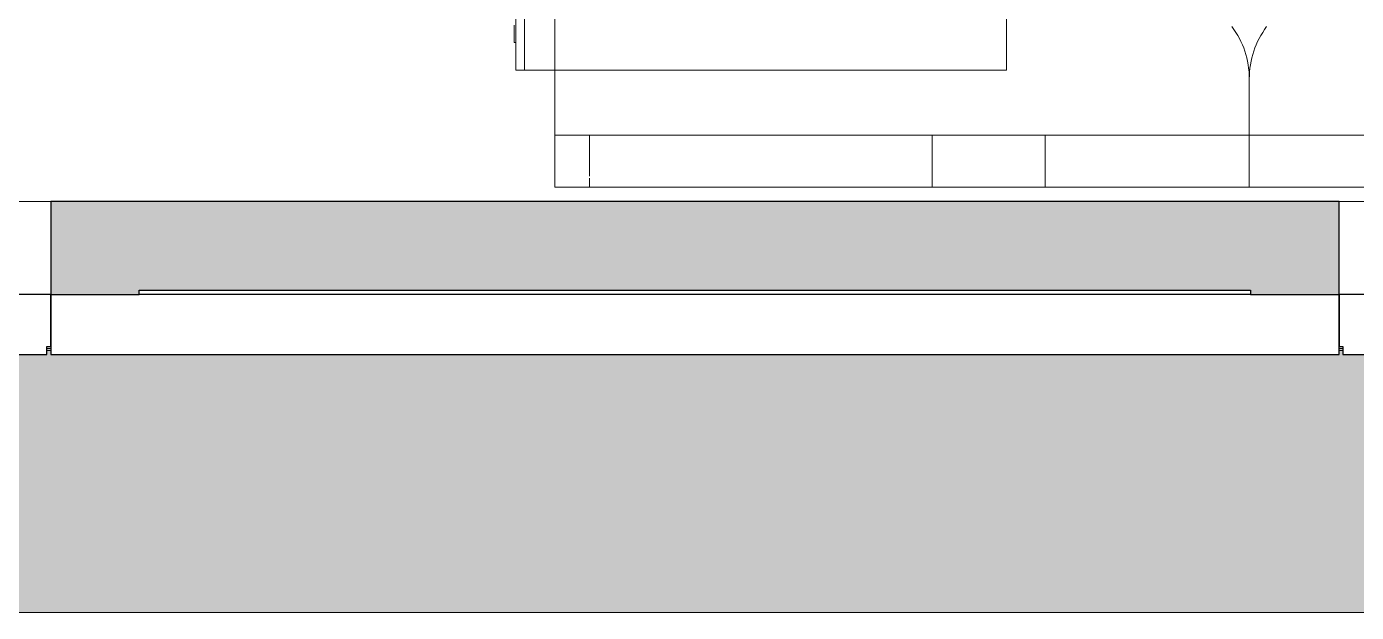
# Model space of a CAD drawing. Header units: millimetres. Extents: x 155927 to 317870, y -36033 to 97293.
# Drawn here: x 226031 to 227563, y 8897 to 9571 of the extents above; entities that cross this region are included whole.
import ezdxf

# ---------------------------------------------------------------- set-up
doc = ezdxf.new("R2010")
doc.units = ezdxf.units.MM
doc.header["$MEASUREMENT"] = 0
for name, color, linetype, lineweight in [('A-GLAZ', 7, 'CONTINUOUS', 9), ('A-WALL-PATT', 7, 'CONTINUOUS', 9), ('I-FURN', 8, 'CONTINUOUS', 9), ('I-WALL', 7, 'CONTINUOUS', 9)]:
    doc.layers.add(name, color=color, linetype=linetype, lineweight=lineweight)

msp = doc.modelspace()

# ---------------------------------------------------------------- hatches: boundary and pattern name
at = {"layer": 'A-GLAZ'}
h = msp.add_hatch(color=256, dxfattribs=at)
h.paths.add_polyline_path([(228942.8, 9198.3), (228942.8, 9200.4), (228938.5, 9200.4), (228938.5, 9198.3)], flags=0)
h.paths.add_polyline_path([(227547.2, 9198.3), (227547.2, 9200.4), (227542.8, 9200.4), (227542.8, 9198.3)], flags=0)
h.paths.add_polyline_path([(226054.5, 9198.3), (226058.8, 9198.3), (226058.8, 9200.4), (226054.5, 9200.4)], flags=0)
h.paths.add_polyline_path([(224663.2, 9198.3), (224663.2, 9200.4), (224658.8, 9200.4), (224658.8, 9198.3)], flags=0)
msp.add_hatch(color=256, dxfattribs=at).paths.add_polyline_path([(228942.8, 8896.6), (228942.8, 9198.3), (228938.5, 9198.3), (228938.5, 9193.6), (227547.2, 9193.6), (227547.2, 9198.3), (227542.8, 9198.3), (227542.8, 9193.6), (226058.8, 9193.6), (226058.8, 9198.3), (226054.5, 9198.3), (226054.5, 9193.6), (224663.2, 9193.6), (224663.2, 9198.3), (224658.8, 9198.3), (224658.8, 8896.6), (228647.9, 8896.6)], flags=0)
at = {"layer": 'A-WALL-PATT'}
for points in [[(226160.8, 9262.5), (226160.8, 9369.6), (226058.8, 9369.6), (226058.8, 9262.5)], [(227542.8, 9267.6), (227542.8, 9369.6), (226160.8, 9369.6), (226160.8, 9267.6), (227445, 9267.6)], [(227440.8, 9262.5), (227542.8, 9262.5), (227542.8, 9267.6), (227440.8, 9267.6)]]:
    msp.add_hatch(color=256, dxfattribs=at).paths.add_polyline_path(points, flags=0)

# ---------------------------------------------------------------- linework, layer by layer
at = {"layer": 'A-GLAZ', "lineweight": 30}
for p, q in [((226058.8, 9262.5), (225999.6, 9262.5)), ((226058.8, 9262.5), (226058.8, 9193.6)), ((226058.8, 9202.6), (226058.8, 9262.5)), ((227440.8, 9262.5), (226160.8, 9262.5)), ((227542.8, 9193.6), (227542.8, 9262.5)), ((227602, 9262.5), (227542.8, 9262.5)), ((227542.8, 9262.5), (227542.8, 9202.6)), ((225993.6, 9193.6), (226054.5, 9193.6)), ((226054.5, 9193.6), (226054.5, 9202.6)), ((226054.5, 9202.6), (226058.8, 9202.6)), ((226058.8, 9193.6), (227542.8, 9193.6)), ((227542.8, 9202.6), (227547.2, 9202.6)), ((227547.2, 9202.6), (227547.2, 9193.6)), ((227547.2, 9193.6), (227608, 9193.6))]:
    msp.add_line(p, q, dxfattribs=at)
at = {"layer": 'A-GLAZ'}
for p, q in [((226054.5, 9200.4), (226058.8, 9200.4)), ((226054.5, 9198.3), (226058.8, 9198.3)), ((227542.8, 9200.4), (227547.2, 9200.4)), ((227542.8, 9198.3), (227547.2, 9198.3)), ((224658.8, 8896.6), (228942.8, 8896.6))]:
    msp.add_line(p, q, dxfattribs=at)
at = {"layer": 'I-FURN'}
for p, q in [((226639.3, 10986.1), (226639.3, 9386.1)), ((226639.3, 9386.1), (226639.3, 10986.1)), ((226594.5, 9941), (226594.5, 9521)), ((226604.5, 9521), (226604.5, 9941)), ((226604.5, 9941), (226604.5, 9521)), ((227159.5, 9521), (227159.5, 9941)), ((226592.5, 9572.6), (226592.5, 9552.6)), ((226592.5, 9552.6), (226592.5, 9572.6)), ((226592.5, 9552.6), (226594.5, 9552.6)), ((226594.5, 9521), (226604.5, 9521)), ((226604.5, 9521), (226639.3, 9521)), ((226639.3, 9521), (227159.5, 9521)), ((227439.3, 9511.1), (227439.3, 9386.1)), ((227439.3, 9386.1), (227439.3, 9511.1)), ((227439.3, 9386.1), (227439.3, 9511.1)), ((227439.3, 9511.1), (227439.3, 9386.1)), ((226679.3, 9446.1), (226639.3, 9446.1)), ((226639.3, 9446.1), (226843.6, 9446.1)), ((226639.3, 9446.1), (226639.3, 9386.1)), ((226639.3, 9446.1), (226639.3, 9386.1)), ((226843.6, 9446.1), (226679.3, 9446.1)), ((226679.3, 9446.1), (226679.3, 9399)), ((226679.3, 9446.1), (226679.3, 9399)), ((228199.3, 9446.1), (226843.8, 9446.1)), ((226843.8, 9446.1), (227073.9, 9446.1)), ((227073.9, 9446.1), (227204.3, 9446.1)), ((227073.9, 9446.1), (227073.9, 9386.1)), ((227073.9, 9446.1), (227073.9, 9386.1)), ((227204.3, 9446.1), (227674.3, 9446.1)), ((227204.3, 9446.1), (227204.3, 9386.1)), ((227204.3, 9446.1), (227204.3, 9386.1)), ((226679.3, 9396.7), (226679.3, 9386.1)), ((226679.3, 9396.7), (226679.3, 9386.1)), ((227073.9, 9386.1), (226639.3, 9386.1)), ((226639.3, 9386.1), (226679.3, 9386.1)), ((226639.3, 9386.1), (227439.3, 9386.1)), ((227439.3, 9386.1), (226639.3, 9386.1)), ((226679.3, 9386.1), (228199.3, 9386.1)), ((227204.3, 9386.1), (227073.9, 9386.1)), ((227674.3, 9386.1), (227204.3, 9386.1)), ((227439.3, 9386.1), (228239.3, 9386.1)), ((228239.3, 9386.1), (227439.3, 9386.1))]:
    msp.add_line(p, q, dxfattribs=at)
for centre, start, end in [((227339.3, 9511.1), 0, 36.8699), ((227339.3, 9511.1), 0, 36.8699), ((227539.3, 9511.1), 143.1301, 180), ((227539.3, 9511.1), 143.1301, 180)]:
    msp.add_arc(centre, 100, start, end, dxfattribs=at)
at = {"layer": 'I-WALL'}
for p, q in [((224658.8, 9369.6), (226058.8, 9369.6)), ((227542.8, 9369.6), (228942.8, 9369.6))]:
    msp.add_line(p, q, dxfattribs=at)
at = {"layer": 'I-WALL', "lineweight": 30}
for p, q in [((226058.8, 9369.6), (226058.8, 9262.5)), ((226160.8, 9369.6), (226058.8, 9369.6)), ((227542.8, 9369.6), (226160.8, 9369.6)), ((227542.8, 9267.6), (227542.8, 9369.6)), ((226160.8, 9267.6), (227440.8, 9267.6)), ((226160.8, 9262.5), (226160.8, 9267.6)), ((227440.8, 9267.6), (227440.8, 9262.5)), ((227542.8, 9262.5), (227542.8, 9267.6)), ((226058.8, 9262.5), (226160.8, 9262.5)), ((227440.8, 9262.5), (227542.8, 9262.5))]:
    msp.add_line(p, q, dxfattribs=at)

doc.saveas('drawing.dxf')
